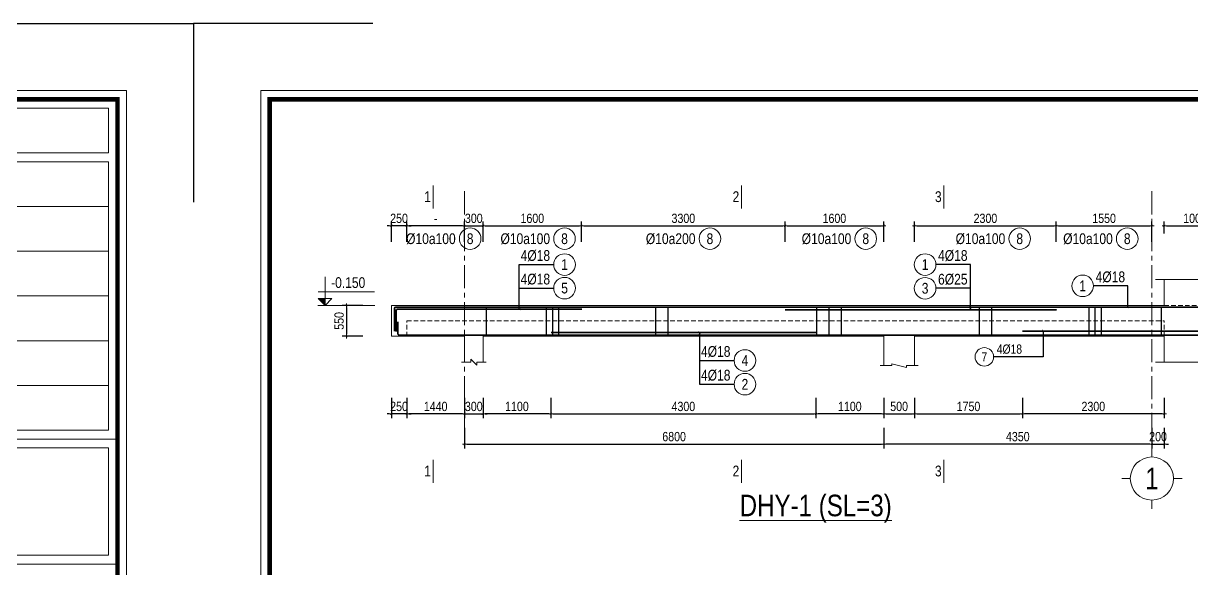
# Model space of a CAD drawing. Header units: millimetres. Extents: x 397144 to 10081729, y 99180 to 1327802.
# Drawn here: x 4964767 to 4983718, y 713723 to 722579 of the extents above; entities that cross this region are included whole.
import ezdxf
from ezdxf.enums import TextEntityAlignment as Align

# ---------------------------------------------------------------- set-up
doc = ezdxf.new("R2010")
doc.units = ezdxf.units.MM
doc.header["$PDSIZE"] = -10
doc.linetypes.add('CENTER', pattern=[2, 1.25, -0.25, 0.25, -0.25])
doc.linetypes.add('HIDDEN', pattern=[0.375, 0.25, -0.125])
doc.layers.get('0').update_dxf_attribs({"linetype": 'CONTINUOUS'})
doc.layers.get('Defpoints').update_dxf_attribs({"color": 12, "linetype": 'CONTINUOUS'})
for name, color, linetype, lineweight in [('kata_dim', 8, 'CONTINUOUS', 13), ('kata_grid', 8, 'CENTER', 13), ('kata_net khuat', 9, 'HIDDEN', 5), ('kata_net manh', 8, 'CONTINUOUS', 5), ('kata_net thay', 4, 'CONTINUOUS', 20), ('kata_text', 7, 'CONTINUOUS', 20), ('kata_thep chu', 1, 'CONTINUOUS', 35), ('kata_thep dai', 220, 'CONTINUOUS', 25)]:
    doc.layers.add(name, color=color, linetype=linetype, lineweight=lineweight)
doc.layers.add('KTH', color=7, linetype='CONTINUOUS', lineweight=5, true_color=0x004d99)
doc.styles.add('kata_text', font='arial.ttf', dxfattribs={"width": 0.8})
doc.styles.add('Star-HelCon', font='VHELVCN_0.TTF')
doc.dimstyles.new('kata_dim_70', dxfattribs={"dimscale": 70, "dimtxt": 2.15, "dimasz": 0.5, "dimexe": 1, "dimexo": 2, "dimtad": 1, "dimdec": 0, "dimrnd": 5, "dimzin": 0, "dimdsep": 46, "dimtxsty": 'Star-HelCon', "dimblk": 'kata_block_ArchTick', "dimcen": 0.09, "dimdle": 1.2, "dimclrd": 8, "dimclre": 8, "dimclrt": 3, "dimadec": 0, "dimazin": 0, "dimtfac": 1, "dimtdec": 0, "dimtix": 1, "dimtmove": 2, "dimatfit": 3, "dimfxl": 3.75, "dimfxlon": 1, "dimtolj": 1, "dimtzin": 0, "dimarcsym": 0})

# ---------------------------------------------------------------- blocks, each defined once
blk = doc.blocks.new('kata_block_TD')
at = {"color": 6, "linetype": 'ByBlock', "lineweight": -2, "style": 'kata_text', "width": 0.8}
blk.add_attdef('SECTDET2', text='', height=5, dxfattribs=at).set_placement((0, 7.97), align=Align.CENTER)
at = {"color": 0, "linetype": 'ByBlock', "lineweight": -2, "style": 'kata_text', "width": 0.8}
blk.add_attdef('SECTDET1', text='', height=5, dxfattribs=at).set_placement((0, 1.47), align=Align.CENTER)
at = {"color": 3, "lineweight": 25, "style": 'kata_text', "width": 0.8}
blk.add_attdef('SSCALE', text='', height=2.5, dxfattribs=at).set_placement((0, -4), align=Align.CENTER)
blk = doc.blocks.new('kata_block_ArchTick')
at = {"color": 8}
blk.add_line((1, 0), (-1, 0), dxfattribs=at)
at = {"color": 8, "const_width": 0.15}
blk.add_lwpolyline([(-0.5, -0.5), (0.5, 0.5)], dxfattribs=at)
blk = doc.blocks.new('*D31')
at = {"layer": 'Defpoints', "color": 0, "transparency": 16777216}
for p in [(4972223, 719292), (4971923, 717997), (4972223, 717997)]:
    blk.add_point(p, dxfattribs=at)
at = {"layer": 'kata_dim', "color": 8, "lineweight": -2, "transparency": 16777216}
for p, q in [((4971888, 719292), (4971853, 719292)), ((4971923, 719029), (4971923, 719362)), ((4971923, 719292), (4972223, 719292)), ((4972223, 719029), (4972223, 719362)), ((4972258, 719292), (4972293, 719292))]:
    blk.add_line(p, q, dxfattribs=at)
at = {"layer": 'kata_dim', "color": 8, "lineweight": -2, "transparency": 16777216, "xscale": 35, "yscale": 35, "zscale": 35}
blk.add_blockref('kata_block_ArchTick', (4971923, 719292), dxfattribs=at)
at = {"layer": 'kata_dim', "color": 8, "lineweight": -2, "transparency": 16777216, "xscale": 35, "yscale": 35, "zscale": 35, "rotation": 180}
blk.add_blockref('kata_block_ArchTick', (4972223, 719292), dxfattribs=at)
at = {"layer": 'kata_dim', "color": 3, "transparency": 16777216, "insert": (4972073, 719412), "char_height": 150.5, "attachment_point": 5, "style": 'Star-HelCon'}
blk.add_mtext('\\A1;300', dxfattribs=at)
blk = doc.blocks.new('*D32')
at = {"layer": 'Defpoints', "color": 0, "transparency": 16777216}
for p in [(4973823, 719292), (4972223, 717997), (4973823, 717997)]:
    blk.add_point(p, dxfattribs=at)
at = {"layer": 'kata_dim', "color": 8, "lineweight": -2, "transparency": 16777216}
for p, q in [((4972223, 719029), (4972223, 719362)), ((4972258, 719292), (4973788, 719292)), ((4973823, 719029), (4973823, 719362))]:
    blk.add_line(p, q, dxfattribs=at)
at = {"layer": 'kata_dim', "color": 8, "lineweight": -2, "transparency": 16777216, "xscale": 35, "yscale": 35, "zscale": 35, "rotation": 180}
blk.add_blockref('kata_block_ArchTick', (4972223, 719292), dxfattribs=at)
at = {"layer": 'kata_dim', "color": 8, "lineweight": -2, "transparency": 16777216, "xscale": 35, "yscale": 35, "zscale": 35}
blk.add_blockref('kata_block_ArchTick', (4973823, 719292), dxfattribs=at)
at = {"layer": 'kata_dim', "color": 3, "transparency": 16777216, "insert": (4973023, 719412), "char_height": 150.5, "attachment_point": 5, "style": 'Star-HelCon'}
blk.add_mtext('\\A1;1600', dxfattribs=at)
blk = doc.blocks.new('*D33')
at = {"layer": 'Defpoints', "color": 0, "transparency": 16777216}
for p in [(4977123, 719292), (4973823, 717997), (4977123, 717997)]:
    blk.add_point(p, dxfattribs=at)
at = {"layer": 'kata_dim', "color": 8, "lineweight": -2, "transparency": 16777216}
for p, q in [((4973823, 719029), (4973823, 719362)), ((4973858, 719292), (4977088, 719292)), ((4977123, 719029), (4977123, 719362))]:
    blk.add_line(p, q, dxfattribs=at)
at = {"layer": 'kata_dim', "color": 8, "lineweight": -2, "transparency": 16777216, "xscale": 35, "yscale": 35, "zscale": 35, "rotation": 180}
blk.add_blockref('kata_block_ArchTick', (4973823, 719292), dxfattribs=at)
at = {"layer": 'kata_dim', "color": 8, "lineweight": -2, "transparency": 16777216, "xscale": 35, "yscale": 35, "zscale": 35}
blk.add_blockref('kata_block_ArchTick', (4977123, 719292), dxfattribs=at)
at = {"layer": 'kata_dim', "color": 3, "transparency": 16777216, "insert": (4975473, 719412), "char_height": 150.5, "attachment_point": 5, "style": 'Star-HelCon'}
blk.add_mtext('\\A1;3300', dxfattribs=at)
blk = doc.blocks.new('*D34')
at = {"layer": 'Defpoints', "color": 0, "transparency": 16777216}
for p in [(4978723, 719292), (4977123, 717997), (4978723, 717997)]:
    blk.add_point(p, dxfattribs=at)
at = {"layer": 'kata_dim', "color": 8, "lineweight": -2, "transparency": 16777216}
for p, q in [((4977123, 719029), (4977123, 719362)), ((4977158, 719292), (4978688, 719292)), ((4978723, 719029), (4978723, 719362))]:
    blk.add_line(p, q, dxfattribs=at)
at = {"layer": 'kata_dim', "color": 8, "lineweight": -2, "transparency": 16777216, "xscale": 35, "yscale": 35, "zscale": 35, "rotation": 180}
blk.add_blockref('kata_block_ArchTick', (4977123, 719292), dxfattribs=at)
at = {"layer": 'kata_dim', "color": 8, "lineweight": -2, "transparency": 16777216, "xscale": 35, "yscale": 35, "zscale": 35}
blk.add_blockref('kata_block_ArchTick', (4978723, 719292), dxfattribs=at)
at = {"layer": 'kata_dim', "color": 3, "transparency": 16777216, "insert": (4977923, 719412), "char_height": 150.5, "attachment_point": 5, "style": 'Star-HelCon'}
blk.add_mtext('\\A1;1600', dxfattribs=at)
blk = doc.blocks.new('*D35')
at = {"layer": 'Defpoints', "color": 0, "transparency": 16777216}
for p in [(4970990, 717997), (4970010, 717497), (4970990, 717497)]:
    blk.add_point(p, dxfattribs=at)
at = {"layer": 'kata_dim', "color": 8, "lineweight": -2, "transparency": 16777216}
for p, q in [((4970273, 717997), (4969940, 717997)), ((4970010, 717962), (4970010, 717532)), ((4970273, 717497), (4969940, 717497))]:
    blk.add_line(p, q, dxfattribs=at)
at = {"layer": 'kata_dim', "color": 8, "lineweight": -2, "transparency": 16777216, "xscale": 35, "yscale": 35, "zscale": 35}
for p, rotation in [((4970010, 717997), 90), ((4970010, 717497), 270)]:
    blk.add_blockref('kata_block_ArchTick', p, dxfattribs=dict(at, rotation=rotation))
at = {"layer": 'kata_dim', "color": 3, "transparency": 16777216, "insert": (4969889, 717747), "char_height": 150.5, "attachment_point": 5, "rotation": 90, "style": 'Star-HelCon'}
blk.add_mtext('\\A1;550', dxfattribs=at)
blk = doc.blocks.new('kata_block_CT')
blk.add_hatch(color=256).paths.add_polyline_path([(0, 1.6), (-1.61, 1.6), (0, 0)])
at = {"ltscale": 50}
h = blk.add_hatch(dxfattribs=at)
h.set_pattern_fill('ANSI31', color=8, scale=1.406, style=0)
h.paths.add_polyline_path([(0, 1.6), (0, 0), (1.61, 1.6)])
at = {"color": 8, "ltscale": 50}
for p, q in [((-1.59, 3.14), (11.47, 3.14)), ((11.56, 0), (-1.64, 0))]:
    blk.add_line(p, q, dxfattribs=at)
for points in [[(0, 6.69), (0, 0)], [(0, 0), (-1.61, 1.6), (0, 1.6)], [(0, 0), (1.61, 1.6), (0, 1.6)]]:
    blk.add_lwpolyline(points, dxfattribs=at)
at = {"color": 3, "style": 'kata_text', "width": 0.8}
blk.add_attdef('CT', (1.41, 4.07), '', height=2.5, dxfattribs=at)
blk = doc.blocks.new('*D36')
at = {"layer": 'Defpoints', "color": 0, "transparency": 16777216}
for p in [(4971923, 717077), (4978723, 716237), (4978723, 715747)]:
    blk.add_point(p, dxfattribs=at)
at = {"layer": 'kata_dim', "color": 8, "lineweight": -2, "transparency": 16777216}
for p, q in [((4971923, 716009), (4971923, 715677)), ((4978723, 716009), (4978723, 715677)), ((4971958, 715747), (4978688, 715747))]:
    blk.add_line(p, q, dxfattribs=at)
at = {"layer": 'kata_dim', "color": 8, "lineweight": -2, "transparency": 16777216, "xscale": 35, "yscale": 35, "zscale": 35, "rotation": 180}
blk.add_blockref('kata_block_ArchTick', (4971923, 715747), dxfattribs=at)
at = {"layer": 'kata_dim', "color": 8, "lineweight": -2, "transparency": 16777216, "xscale": 35, "yscale": 35, "zscale": 35}
blk.add_blockref('kata_block_ArchTick', (4978723, 715747), dxfattribs=at)
at = {"layer": 'kata_dim', "color": 3, "transparency": 16777216, "insert": (4975323, 715867), "char_height": 150.5, "attachment_point": 5, "style": 'Star-HelCon'}
blk.add_mtext('\\A1;6800', dxfattribs=at)
blk = doc.blocks.new('*D37')
at = {"layer": 'Defpoints', "color": 0, "transparency": 16777216}
for p in [(4971923, 717497), (4972223, 717497), (4972223, 716237)]:
    blk.add_point(p, dxfattribs=at)
at = {"layer": 'kata_dim', "color": 8, "lineweight": -2, "transparency": 16777216}
for p, q in [((4971923, 716499), (4971923, 716167)), ((4972223, 716499), (4972223, 716167)), ((4971888, 716237), (4971853, 716237)), ((4971923, 716237), (4972223, 716237)), ((4972258, 716237), (4972293, 716237))]:
    blk.add_line(p, q, dxfattribs=at)
at = {"layer": 'kata_dim', "color": 8, "lineweight": -2, "transparency": 16777216, "xscale": 35, "yscale": 35, "zscale": 35}
blk.add_blockref('kata_block_ArchTick', (4971923, 716237), dxfattribs=at)
at = {"layer": 'kata_dim', "color": 8, "lineweight": -2, "transparency": 16777216, "xscale": 35, "yscale": 35, "zscale": 35, "rotation": 180}
blk.add_blockref('kata_block_ArchTick', (4972223, 716237), dxfattribs=at)
at = {"layer": 'kata_dim', "color": 3, "transparency": 16777216, "insert": (4972073, 716357), "char_height": 150.5, "attachment_point": 5, "style": 'Star-HelCon'}
blk.add_mtext('\\A1;300', dxfattribs=at)
blk = doc.blocks.new('*D38')
at = {"layer": 'Defpoints', "color": 0, "transparency": 16777216}
for p in [(4972223, 717497), (4973323, 717497), (4972223, 716237)]:
    blk.add_point(p, dxfattribs=at)
at = {"layer": 'kata_dim', "color": 8, "lineweight": -2, "transparency": 16777216}
for p, q in [((4972223, 716499), (4972223, 716167)), ((4973323, 716499), (4973323, 716167)), ((4973288, 716237), (4972258, 716237))]:
    blk.add_line(p, q, dxfattribs=at)
at = {"layer": 'kata_dim', "color": 8, "lineweight": -2, "transparency": 16777216, "xscale": 35, "yscale": 35, "zscale": 35, "rotation": 180}
blk.add_blockref('kata_block_ArchTick', (4972223, 716237), dxfattribs=at)
at = {"layer": 'kata_dim', "color": 8, "lineweight": -2, "transparency": 16777216, "xscale": 35, "yscale": 35, "zscale": 35}
blk.add_blockref('kata_block_ArchTick', (4973323, 716237), dxfattribs=at)
at = {"layer": 'kata_dim', "color": 3, "transparency": 16777216, "insert": (4972773, 716357), "char_height": 150.5, "attachment_point": 5, "style": 'Star-HelCon'}
blk.add_mtext('\\A1;1100', dxfattribs=at)
blk = doc.blocks.new('*D39')
at = {"layer": 'Defpoints', "color": 0, "transparency": 16777216}
for p in [(4973323, 717497), (4977623, 716499), (4977623, 716237)]:
    blk.add_point(p, dxfattribs=at)
at = {"layer": 'kata_dim', "color": 8, "lineweight": -2, "transparency": 16777216}
for p, q in [((4973323, 716499), (4973323, 716167)), ((4977623, 716359), (4977623, 716167)), ((4973358, 716237), (4977588, 716237))]:
    blk.add_line(p, q, dxfattribs=at)
at = {"layer": 'kata_dim', "color": 8, "lineweight": -2, "transparency": 16777216, "xscale": 35, "yscale": 35, "zscale": 35, "rotation": 180}
blk.add_blockref('kata_block_ArchTick', (4973323, 716237), dxfattribs=at)
at = {"layer": 'kata_dim', "color": 8, "lineweight": -2, "transparency": 16777216, "xscale": 35, "yscale": 35, "zscale": 35}
blk.add_blockref('kata_block_ArchTick', (4977623, 716237), dxfattribs=at)
at = {"layer": 'kata_dim', "color": 3, "transparency": 16777216, "insert": (4975473, 716357), "char_height": 150.5, "attachment_point": 5, "style": 'Star-HelCon'}
blk.add_mtext('\\A1;4300', dxfattribs=at)
blk = doc.blocks.new('*D40')
at = {"layer": 'Defpoints', "color": 0, "transparency": 16777216}
for p in [(4980973, 719029), (4979223, 717526), (4980973, 716237)]:
    blk.add_point(p, dxfattribs=at)
at = {"layer": 'kata_dim', "color": 8, "lineweight": -2, "transparency": 16777216}
for p, q in [((4979223, 716499), (4979223, 716167)), ((4980973, 716499), (4980973, 716167)), ((4979258, 716237), (4980938, 716237))]:
    blk.add_line(p, q, dxfattribs=at)
at = {"layer": 'kata_dim', "color": 8, "lineweight": -2, "transparency": 16777216, "xscale": 35, "yscale": 35, "zscale": 35, "rotation": 180}
blk.add_blockref('kata_block_ArchTick', (4979223, 716237), dxfattribs=at)
at = {"layer": 'kata_dim', "color": 8, "lineweight": -2, "transparency": 16777216, "xscale": 35, "yscale": 35, "zscale": 35}
blk.add_blockref('kata_block_ArchTick', (4980973, 716237), dxfattribs=at)
at = {"layer": 'kata_dim', "color": 3, "transparency": 16777216, "insert": (4980098, 716357), "char_height": 150.5, "attachment_point": 5, "style": 'Star-HelCon'}
blk.add_mtext('\\A1;1750', dxfattribs=at)
blk = doc.blocks.new('kata_block_GRID')
for p, q in [((0, 5), (0, 7)), ((-5, 0), (-7, 0)), ((5, 0), (7, 0)), ((0, -5), (0, -7))]:
    blk.add_line(p, q)
blk.add_circle((0, 0), 5)
at = {"color": 7, "style": 'kata_text', "width": 0.8}
blk.add_attdef('GRID', text='', height=5, dxfattribs=at).set_placement((0, 0), align=Align.MIDDLE)
blk = doc.blocks.new('*U11')
blk.add_circle((2.5, 0), 2.5)
at = {"layer": 'kata_text', "color": 3, "style": 'kata_text', "width": 0.8}
blk.add_attdef('DK2', text='', height=2.5, dxfattribs=at).set_placement((-0.85, 0.85), align=Align.RIGHT)
at = {"layer": 'kata_text', "color": 7, "style": 'kata_text', "width": 0.8}
blk.add_attdef('SH3', text='', height=2.5, dxfattribs=at).set_placement((2.5, 0), align=Align.MIDDLE)
blk = doc.blocks.new('*U14')
blk.add_circle((2.5, 0), 2.5)
at = {"layer": 'kata_text', "color": 3, "style": 'kata_text', "width": 0.8}
blk.add_attdef('DKKC2', text='', height=2.5, dxfattribs=at).set_placement((-0.85, -1.25), align=Align.RIGHT)
at = {"layer": 'kata_text', "color": 7, "style": 'kata_text', "width": 0.8}
blk.add_attdef('SH3', text='', height=2.5, dxfattribs=at).set_placement((2.5, 0), align=Align.MIDDLE)
blk = doc.blocks.new('kata_block_SECBAL')
at = {"color": 0, "linetype": 'ByBlock', "lineweight": -2}
blk.add_line((0, 4.36), (0, -1), dxfattribs=at)
at = {"color": 0, "linetype": 'ByBlock', "lineweight": -2, "style": 'kata_text', "width": 0.8}
blk.add_attdef('DETAIL', text='', height=2.5, dxfattribs=at).set_placement((-0.5, 1.75), align=Align.MIDDLE_RIGHT)
blk = doc.blocks.new('*U15')
at = {"color": 0, "linetype": 'ByBlock', "lineweight": -2}
blk.add_line((0, -1), (0, 4.36), dxfattribs=at)
at = {"color": 0, "linetype": 'ByBlock', "lineweight": -2, "style": 'kata_text', "width": 0.8}
blk.add_attdef('DETAIL', text='', height=2.5, dxfattribs=at).set_placement((-0.5, 1.75), align=Align.MIDDLE_RIGHT)
blk = doc.blocks.new('*U12')
blk.add_circle((-2.5, 0), 2.5)
at = {"layer": 'kata_text', "color": 3, "style": 'kata_text', "width": 0.8}
blk.add_attdef('DK1', (0.5, 0.85), '', height=2.5, dxfattribs=at)
at = {"layer": 'kata_text', "color": 7, "style": 'kata_text', "width": 0.8}
blk.add_attdef('SH2', text='', height=2.5, dxfattribs=at).set_placement((-2.5, 0), align=Align.MIDDLE)
blk = doc.blocks.new('*D41')
at = {"layer": 'Defpoints', "color": 0, "transparency": 16777216}
for p in [(4980973, 717497), (4983273, 717497), (4980973, 716237)]:
    blk.add_point(p, dxfattribs=at)
at = {"layer": 'kata_dim', "color": 8, "lineweight": -2, "transparency": 16777216}
for p, q in [((4980973, 716499), (4980973, 716167)), ((4983273, 716499), (4983273, 716167)), ((4983238, 716237), (4981008, 716237))]:
    blk.add_line(p, q, dxfattribs=at)
at = {"layer": 'kata_dim', "color": 8, "lineweight": -2, "transparency": 16777216, "xscale": 35, "yscale": 35, "zscale": 35, "rotation": 180}
blk.add_blockref('kata_block_ArchTick', (4980973, 716237), dxfattribs=at)
at = {"layer": 'kata_dim', "color": 8, "lineweight": -2, "transparency": 16777216, "xscale": 35, "yscale": 35, "zscale": 35}
blk.add_blockref('kata_block_ArchTick', (4983273, 716237), dxfattribs=at)
at = {"layer": 'kata_dim', "color": 3, "transparency": 16777216, "insert": (4982123, 716357), "char_height": 150.5, "attachment_point": 5, "style": 'Star-HelCon'}
blk.add_mtext('\\A1;2300', dxfattribs=at)
blk = doc.blocks.new('*D42')
at = {"layer": 'Defpoints', "color": 0, "transparency": 16777216}
for p in [(4984273, 719292), (4983273, 719029), (4984273, 717929)]:
    blk.add_point(p, dxfattribs=at)
at = {"layer": 'KTH', "color": 8, "lineweight": -2, "transparency": 16777216}
for p, q in [((4983273, 719169), (4983273, 719362)), ((4983308, 719292), (4984238, 719292)), ((4984273, 719029), (4984273, 719362))]:
    blk.add_line(p, q, dxfattribs=at)
at = {"layer": 'KTH', "color": 8, "lineweight": -2, "transparency": 16777216, "xscale": 35, "yscale": 35, "zscale": 35, "rotation": 180}
blk.add_blockref('kata_block_ArchTick', (4983273, 719292), dxfattribs=at)
at = {"layer": 'KTH', "color": 8, "lineweight": -2, "transparency": 16777216, "xscale": 35, "yscale": 35, "zscale": 35}
blk.add_blockref('kata_block_ArchTick', (4984273, 719292), dxfattribs=at)
at = {"layer": 'KTH', "color": 3, "transparency": 16777216, "insert": (4983773, 719412), "char_height": 150.5, "attachment_point": 5, "style": 'Star-HelCon'}
blk.add_mtext('\\A1;1000', dxfattribs=at)
blk = doc.blocks.new('CHG_XX_Khung ten')
for p, q in [((687, 501), (824, 501)), ((687, 473), (824, 473))]:
    blk.add_line(p, q)
blk.add_lwpolyline([(15, 579), (826, 579), (826, 15), (15, 15)], close=True)
at = {"color": 4, "linetype": 'Continuous', "const_width": 1}
blk.add_lwpolyline([(17, 577), (824, 577), (824, 17), (17, 17)], close=True, dxfattribs=at)
at = {"linetype": 'Continuous'}
for points in [[(822, 565), (689, 565), (689, 575), (822, 575)], [(822, 553), (689, 553), (689, 563), (822, 563)], [(822, 543), (689, 543), (689, 553), (822, 553)], [(822, 533), (689, 533), (689, 543), (822, 543)], [(822, 523), (689, 523), (689, 533), (822, 533)], [(822, 513), (689, 513), (689, 523), (822, 523)], [(822, 503), (689, 503), (689, 513), (822, 513)], [(689, 499), (822, 499), (822, 475), (689, 475)]]:
    blk.add_lwpolyline(points, close=True, dxfattribs=at)
at = {"layer": 'Defpoints', "color": 1, "ltscale": 2}
for points in [[(40.06, 594), (0, 594), (0, 554)], [(800.94, 594), (841, 594), (841, 554)]]:
    blk.add_lwpolyline(points, dxfattribs=at)
blk = doc.blocks.new('*D203')
at = {"layer": 'Defpoints', "color": 0, "ltscale": 0.8, "transparency": 16777216}
for p in [(4983273, 717077), (4983073, 716237), (4983273, 715747)]:
    blk.add_point(p, dxfattribs=at)
at = {"layer": 'kata_dim', "color": 8, "lineweight": -2, "ltscale": 0.8, "transparency": 16777216}
for p, q in [((4983073, 716009), (4983073, 715677)), ((4983273, 716009), (4983273, 715677)), ((4983038, 715747), (4983003, 715747)), ((4983073, 715747), (4983273, 715747)), ((4983308, 715747), (4983343, 715747))]:
    blk.add_line(p, q, dxfattribs=at)
at = {"layer": 'kata_dim', "color": 8, "lineweight": -2, "ltscale": 0.8, "transparency": 16777216, "xscale": 35, "yscale": 35, "zscale": 35}
blk.add_blockref('kata_block_ArchTick', (4983073, 715747), dxfattribs=at)
at = {"layer": 'kata_dim', "color": 8, "lineweight": -2, "ltscale": 0.8, "transparency": 16777216, "xscale": 35, "yscale": 35, "zscale": 35, "rotation": 180}
blk.add_blockref('kata_block_ArchTick', (4983273, 715747), dxfattribs=at)
at = {"layer": 'kata_dim', "color": 3, "ltscale": 0.8, "transparency": 16777216, "insert": (4983173, 715867), "char_height": 150.5, "attachment_point": 5, "style": 'Star-HelCon'}
blk.add_mtext('\\A1;200', dxfattribs=at)
blk = doc.blocks.new('*D204')
at = {"layer": 'Defpoints', "color": 0, "ltscale": 0.8, "transparency": 16777216}
for p in [(4970986, 719292), (4971923, 717997), (4970986, 717747)]:
    blk.add_point(p, dxfattribs=at)
at = {"layer": 'kata_net thay', "color": 8, "lineweight": -2, "ltscale": 0.8, "transparency": 16777216}
for p, q in [((4970986, 719029), (4970986, 719362)), ((4971888, 719292), (4971021, 719292)), ((4971923, 719029), (4971923, 719362))]:
    blk.add_line(p, q, dxfattribs=at)
at = {"layer": 'kata_net thay', "color": 8, "lineweight": -2, "ltscale": 0.8, "transparency": 16777216, "xscale": 35, "yscale": 35, "zscale": 35, "rotation": 180}
blk.add_blockref('kata_block_ArchTick', (4970986, 719292), dxfattribs=at)
at = {"layer": 'kata_net thay', "color": 8, "lineweight": -2, "ltscale": 0.8, "transparency": 16777216, "xscale": 35, "yscale": 35, "zscale": 35}
blk.add_blockref('kata_block_ArchTick', (4971923, 719292), dxfattribs=at)
at = {"layer": 'kata_net thay', "color": 3, "ltscale": 0.8, "transparency": 16777216, "insert": (4971455, 719411), "char_height": 150.5, "attachment_point": 5, "style": 'Star-HelCon'}
blk.add_mtext('\\A1;-', dxfattribs=at)
blk = doc.blocks.new('*D205')
at = {"layer": 'Defpoints', "color": 0, "ltscale": 0.8, "transparency": 16777216}
for p in [(4970736, 719292), (4970736, 717997), (4970986, 717747)]:
    blk.add_point(p, dxfattribs=at)
at = {"layer": 'kata_net thay', "color": 8, "lineweight": -2, "ltscale": 0.8, "transparency": 16777216}
for p, q in [((4970701, 719292), (4970666, 719292)), ((4970736, 719029), (4970736, 719362)), ((4970986, 719292), (4970736, 719292)), ((4970986, 719029), (4970986, 719362)), ((4971021, 719292), (4971056, 719292))]:
    blk.add_line(p, q, dxfattribs=at)
at = {"layer": 'kata_net thay', "color": 8, "lineweight": -2, "ltscale": 0.8, "transparency": 16777216, "xscale": 35, "yscale": 35, "zscale": 35}
blk.add_blockref('kata_block_ArchTick', (4970736, 719292), dxfattribs=at)
at = {"layer": 'kata_net thay', "color": 8, "lineweight": -2, "ltscale": 0.8, "transparency": 16777216, "xscale": 35, "yscale": 35, "zscale": 35, "rotation": 180}
blk.add_blockref('kata_block_ArchTick', (4970986, 719292), dxfattribs=at)
at = {"layer": 'kata_net thay', "color": 3, "ltscale": 0.8, "transparency": 16777216, "insert": (4970861, 719412), "char_height": 150.5, "attachment_point": 5, "style": 'Star-HelCon'}
blk.add_mtext('\\A1;250', dxfattribs=at)
blk = doc.blocks.new('*D206')
at = {"layer": 'Defpoints', "color": 0, "ltscale": 0.8, "transparency": 16777216}
for p in [(4970986, 717497), (4971923, 717497), (4970986, 716237)]:
    blk.add_point(p, dxfattribs=at)
at = {"layer": 'kata_net thay', "color": 8, "lineweight": -2, "ltscale": 0.8, "transparency": 16777216}
for p, q in [((4970986, 716499), (4970986, 716167)), ((4971923, 716499), (4971923, 716167)), ((4971888, 716237), (4971021, 716237))]:
    blk.add_line(p, q, dxfattribs=at)
at = {"layer": 'kata_net thay', "color": 8, "lineweight": -2, "ltscale": 0.8, "transparency": 16777216, "xscale": 35, "yscale": 35, "zscale": 35, "rotation": 180}
blk.add_blockref('kata_block_ArchTick', (4970986, 716237), dxfattribs=at)
at = {"layer": 'kata_net thay', "color": 8, "lineweight": -2, "ltscale": 0.8, "transparency": 16777216, "xscale": 35, "yscale": 35, "zscale": 35}
blk.add_blockref('kata_block_ArchTick', (4971923, 716237), dxfattribs=at)
at = {"layer": 'kata_net thay', "color": 3, "ltscale": 0.8, "transparency": 16777216, "insert": (4971455, 716357), "char_height": 150.5, "attachment_point": 5, "style": 'Star-HelCon'}
blk.add_mtext('\\A1;1440', dxfattribs=at)
blk = doc.blocks.new('*D207')
at = {"layer": 'Defpoints', "color": 0, "ltscale": 0.8, "transparency": 16777216}
for p in [(4970736, 717497), (4970986, 717497), (4970736, 716237)]:
    blk.add_point(p, dxfattribs=at)
at = {"layer": 'kata_net thay', "color": 8, "lineweight": -2, "ltscale": 0.8, "transparency": 16777216}
for p, q in [((4970736, 716499), (4970736, 716167)), ((4970986, 716499), (4970986, 716167)), ((4970701, 716237), (4970666, 716237)), ((4970986, 716237), (4970736, 716237)), ((4971021, 716237), (4971056, 716237))]:
    blk.add_line(p, q, dxfattribs=at)
at = {"layer": 'kata_net thay', "color": 8, "lineweight": -2, "ltscale": 0.8, "transparency": 16777216, "xscale": 35, "yscale": 35, "zscale": 35}
blk.add_blockref('kata_block_ArchTick', (4970736, 716237), dxfattribs=at)
at = {"layer": 'kata_net thay', "color": 8, "lineweight": -2, "ltscale": 0.8, "transparency": 16777216, "xscale": 35, "yscale": 35, "zscale": 35, "rotation": 180}
blk.add_blockref('kata_block_ArchTick', (4970986, 716237), dxfattribs=at)
at = {"layer": 'kata_net thay', "color": 3, "ltscale": 0.8, "transparency": 16777216, "insert": (4970861, 716357), "char_height": 150.5, "attachment_point": 5, "style": 'Star-HelCon'}
blk.add_mtext('\\A1;250', dxfattribs=at)
blk = doc.blocks.new('*D561')
at = {"layer": 'Defpoints', "color": 0, "transparency": 16777216}
for p in [(4977623, 717497), (4978723, 717497), (4977623, 716237)]:
    blk.add_point(p, dxfattribs=at)
at = {"layer": 'kata_dim', "color": 8, "lineweight": -2, "transparency": 16777216}
for p, q in [((4977623, 716499), (4977623, 716167)), ((4978723, 716499), (4978723, 716167)), ((4978688, 716237), (4977658, 716237))]:
    blk.add_line(p, q, dxfattribs=at)
at = {"layer": 'kata_dim', "color": 8, "lineweight": -2, "transparency": 16777216, "xscale": 35, "yscale": 35, "zscale": 35, "rotation": 180}
blk.add_blockref('kata_block_ArchTick', (4977623, 716237), dxfattribs=at)
at = {"layer": 'kata_dim', "color": 8, "lineweight": -2, "transparency": 16777216, "xscale": 35, "yscale": 35, "zscale": 35}
blk.add_blockref('kata_block_ArchTick', (4978723, 716237), dxfattribs=at)
at = {"layer": 'kata_dim', "color": 3, "transparency": 16777216, "insert": (4978173, 716357), "char_height": 150.5, "attachment_point": 5, "style": 'Star-HelCon'}
blk.add_mtext('\\A1;1100', dxfattribs=at)
blk = doc.blocks.new('*D562')
at = {"layer": 'Defpoints', "color": 0, "transparency": 16777216}
for p in [(4981523, 719292), (4979223, 717997), (4981523, 717997)]:
    blk.add_point(p, dxfattribs=at)
at = {"layer": 'kata_dim', "color": 8, "lineweight": -2, "transparency": 16777216}
for p, q in [((4979223, 719029), (4979223, 719362)), ((4979258, 719292), (4981488, 719292)), ((4981523, 719029), (4981523, 719362))]:
    blk.add_line(p, q, dxfattribs=at)
at = {"layer": 'kata_dim', "color": 8, "lineweight": -2, "transparency": 16777216, "xscale": 35, "yscale": 35, "zscale": 35, "rotation": 180}
blk.add_blockref('kata_block_ArchTick', (4979223, 719292), dxfattribs=at)
at = {"layer": 'kata_dim', "color": 8, "lineweight": -2, "transparency": 16777216, "xscale": 35, "yscale": 35, "zscale": 35}
blk.add_blockref('kata_block_ArchTick', (4981523, 719292), dxfattribs=at)
at = {"layer": 'kata_dim', "color": 3, "transparency": 16777216, "insert": (4980373, 719412), "char_height": 150.5, "attachment_point": 5, "style": 'Star-HelCon'}
blk.add_mtext('\\A1;2300', dxfattribs=at)
blk = doc.blocks.new('*D563')
at = {"layer": 'Defpoints', "color": 0, "transparency": 16777216}
for p in [(4983073, 719292), (4981523, 719029), (4983073, 717929)]:
    blk.add_point(p, dxfattribs=at)
at = {"layer": 'KTH', "color": 8, "lineweight": -2, "transparency": 16777216}
for p, q in [((4981523, 719169), (4981523, 719362)), ((4981558, 719292), (4983038, 719292)), ((4983073, 719029), (4983073, 719362))]:
    blk.add_line(p, q, dxfattribs=at)
at = {"layer": 'KTH', "color": 8, "lineweight": -2, "transparency": 16777216, "xscale": 35, "yscale": 35, "zscale": 35, "rotation": 180}
blk.add_blockref('kata_block_ArchTick', (4981523, 719292), dxfattribs=at)
at = {"layer": 'KTH', "color": 8, "lineweight": -2, "transparency": 16777216, "xscale": 35, "yscale": 35, "zscale": 35}
blk.add_blockref('kata_block_ArchTick', (4983073, 719292), dxfattribs=at)
at = {"layer": 'KTH', "color": 3, "transparency": 16777216, "insert": (4982298, 719412), "char_height": 150.5, "attachment_point": 5, "style": 'Star-HelCon'}
blk.add_mtext('\\A1;1550', dxfattribs=at)
blk = doc.blocks.new('*D564')
at = {"layer": 'Defpoints', "color": 0, "transparency": 16777216}
for p in [(4978723, 717497), (4979223, 717497), (4979223, 716237)]:
    blk.add_point(p, dxfattribs=at)
at = {"layer": 'kata_dim', "color": 8, "lineweight": -2, "transparency": 16777216}
for p, q in [((4978723, 716499), (4978723, 716167)), ((4979223, 716499), (4979223, 716167)), ((4978758, 716237), (4979188, 716237))]:
    blk.add_line(p, q, dxfattribs=at)
at = {"layer": 'kata_dim', "color": 8, "lineweight": -2, "transparency": 16777216, "xscale": 35, "yscale": 35, "zscale": 35, "rotation": 180}
blk.add_blockref('kata_block_ArchTick', (4978723, 716237), dxfattribs=at)
at = {"layer": 'kata_dim', "color": 8, "lineweight": -2, "transparency": 16777216, "xscale": 35, "yscale": 35, "zscale": 35}
blk.add_blockref('kata_block_ArchTick', (4979223, 716237), dxfattribs=at)
at = {"layer": 'kata_dim', "color": 3, "transparency": 16777216, "insert": (4978973, 716357), "char_height": 150.5, "attachment_point": 5, "style": 'Star-HelCon'}
blk.add_mtext('\\A1;500', dxfattribs=at)
blk = doc.blocks.new('*D672')
at = {"layer": 'Defpoints', "color": 0, "ltscale": 0.8, "transparency": 16777216}
for p in [(4978723, 717497), (4983073, 716237), (4978723, 715747)]:
    blk.add_point(p, dxfattribs=at)
at = {"layer": 'kata_dim', "color": 8, "lineweight": -2, "ltscale": 0.8, "transparency": 16777216}
for p, q in [((4978723, 716009), (4978723, 715677)), ((4983073, 716009), (4983073, 715677)), ((4983038, 715747), (4978758, 715747))]:
    blk.add_line(p, q, dxfattribs=at)
at = {"layer": 'kata_dim', "color": 8, "lineweight": -2, "ltscale": 0.8, "transparency": 16777216, "xscale": 35, "yscale": 35, "zscale": 35, "rotation": 180}
blk.add_blockref('kata_block_ArchTick', (4978723, 715747), dxfattribs=at)
at = {"layer": 'kata_dim', "color": 8, "lineweight": -2, "ltscale": 0.8, "transparency": 16777216, "xscale": 35, "yscale": 35, "zscale": 35}
blk.add_blockref('kata_block_ArchTick', (4983073, 715747), dxfattribs=at)
at = {"layer": 'kata_dim', "color": 3, "ltscale": 0.8, "transparency": 16777216, "insert": (4980898, 715867), "char_height": 150.5, "attachment_point": 5, "style": 'Star-HelCon'}
blk.add_mtext('\\A1;4350', dxfattribs=at)

msp = doc.modelspace()

# ---------------------------------------------------------------- linework, layer by layer
at = {"layer": 'kata_dim'}
for points in [[(4983133.14367, 718416.88368), (4984483.14367, 718416.88368), (4984483.14367, 718556.88368), (4984763.14367, 718276.88368), (4984763.14367, 718416.88368), (4985264.30691, 718416.88368)], [(4971873.14368, 717076.88368), (4972023.14368, 717076.88368), (4972023.14368, 717126.88368), (4972123.14368, 717026.88368), (4972123.14368, 717076.88368), (4972273.14368, 717076.88368)], [(4983133.14367, 717076.88368), (4984483.14367, 717076.88368), (4984483.14367, 717216.88368), (4984763.14367, 716936.88368), (4984763.14367, 717076.88368), (4985264.30691, 717076.88368)]]:
    msp.add_lwpolyline(points, dxfattribs=at)
at = {"layer": 'kata_grid', "ltscale": 300}
for p, q in [((4971923.14368, 719851.88368), (4971923.14368, 715676.88368)), ((4983073.14368, 719851.88368), (4983073.14368, 715676.88368))]:
    msp.add_line(p, q, dxfattribs=at)
at = {"layer": 'kata_net khuat', "ltscale": 300}
for p, q in [((4971923.14368, 717996.88368), (4972223.14368, 717996.88368)), ((4983273.14367, 717996.88368), (4985264.30691, 717996.88368)), ((4983273.14367, 717496.88368), (4983273.14367, 717746.88368))]:
    msp.add_line(p, q, dxfattribs=at)
at = {"layer": 'kata_net thay'}
for p, q in [((4983273.14367, 717996.88368), (4983273.14367, 718416.88368)), ((4971923.14368, 717996.88368), (4983273.14367, 717996.88368))]:
    msp.add_line(p, q, dxfattribs=at)
for points in [[(4971923.14368, 717496.88368), (4971923.14368, 717496.88368), (4971923.14368, 717076.88368)], [(4972223.14368, 717076.88368), (4972223.14368, 717496.88368), (4978723.14368, 717496.88368)], [(4979223.14368, 717496.88368), (4983273.14367, 717496.88368), (4983273.14367, 717076.88368)]]:
    msp.add_lwpolyline(points, dxfattribs=at)
at = {"layer": 'kata_thep chu'}
for p, q in [((4970786.20543, 717577.66511), (4970786.20543, 717947.88368)), ((4970806.20543, 717967.88368), (4984273.14367, 717967.88368)), ((4973328.1795, 717558.83553), (4977630.21972, 717558.83553))]:
    msp.add_line(p, q, dxfattribs=at)
msp.add_lwpolyline([(4970840.71285, 717733.64374), (4970840.71285, 717537.83553, 0.4142135624), (4970860.71285, 717517.83553), (4984273.14367, 717517.83553)], format="xyb", dxfattribs=at)
msp.add_arc((4970806.20543, 717947.88368), 20, 90, 179.999999973, dxfattribs=at)
at = {"layer": 'kata_thep dai', "ltscale": 52.5}
for p, q in [((4972273.14368, 717971.88368), (4972273.14368, 717521.88368)), ((4973248.14368, 717971.88368), (4973248.14368, 717521.88368)), ((4973348.14368, 717971.88368), (4973348.14368, 717521.88368)), ((4973448.14368, 717971.88368), (4973448.14368, 717521.88368)), ((4975023.14368, 717971.88368), (4975023.14368, 717521.88368)), ((4975223.14368, 717971.88368), (4975223.14368, 717521.88368)), ((4977633.69395, 717971.88368), (4977633.69395, 717521.88368)), ((4977833.69395, 717971.88368), (4977833.69395, 717521.88368)), ((4978033.69395, 717971.88368), (4978033.69395, 717521.88368)), ((4980273.14367, 717971.88368), (4980273.14367, 717521.88368)), ((4980473.14367, 717971.88368), (4980473.14367, 717521.88368)), ((4982048.14367, 717971.88368), (4982048.14367, 717521.88368)), ((4982148.14367, 717971.88368), (4982148.14367, 717521.88368)), ((4982248.14367, 717971.88368), (4982248.14367, 717521.88368)), ((4983223.14367, 717971.88368), (4983223.14367, 717521.88368))]:
    msp.add_line(p, q, dxfattribs=at)

# ---------------------------------------------------------------- block references
at = {"layer": 'kata_dim', "color": 2, "xscale": 70, "yscale": 70, "zscale": 70}
for name, p, values in [('kata_block_SECBAL', (4976415.36228, 719641.88368), {'DETAIL': '2'}), ('kata_block_SECBAL', (4979697.68536, 719641.88368), {'DETAIL': '3'}), ('*U15', (4976415.36228, 715186.88368), {'DETAIL': '2'}), ('*U15', (4979697.68536, 715186.88368), {'DETAIL': '3'})]:
    msp.add_blockref(name, p, dxfattribs=at).add_auto_attribs(values)
at = {"layer": 'kata_dim', "xscale": 70, "yscale": 70, "zscale": 70}
msp.add_blockref('kata_block_GRID', (4983073.14368, 715186.88368), dxfattribs=at).add_auto_attribs({'GRID': '1'})
at = {"layer": 'kata_net manh', "xscale": 70, "yscale": 70, "zscale": 70}
for name, p, values in [('*U14', (4973370.35351, 719081.88368), {'SH3': '8', 'DKKC2': '%%C10a100'}), ('*U14', (4975728.78283, 719081.88368), {'SH3': '8', 'DKKC2': '%%C10a200'}), ('*U14', (4982498.14367, 719081.88368), {'SH3': '8', 'DKKC2': '%%C10a100'}), ('*U11', (4973370.64368, 718661.88368), {'SH3': '1', 'DK2': '4%%c18'}), ('*U12', (4982125.64367, 718315.88368), {'SH2': '1', 'DK1': '4%%c18'}), ('*U11', (4976296.52795, 717103.83553), {'SH3': '4', 'DK2': '4%%c18'}), ('*U11', (4976296.52795, 716718.83553), {'SH3': '2', 'DK2': '4%%c18'})]:
    msp.add_blockref(name, p, dxfattribs=at).add_auto_attribs(values)
at = {"layer": 'kata_net thay', "xscale": 72.589395827735, "yscale": 72.589395827735, "zscale": 72.589395827735}
msp.add_blockref('CHG_XX_Khung ten', (4906481.36832, 679461.165), dxfattribs=at)
at = {"layer": 'kata_text', "xscale": 70, "yscale": 70, "zscale": 70}
msp.add_blockref('kata_block_CT', (4969660.05846, 717996.88368), dxfattribs=at).add_auto_attribs({'CT': '-0.150'})
at = {"layer": 'kata_text'}
ref = msp.add_blockref('kata_block_TD', (4977619.72817, 714471.4702), dxfattribs=dict(at, xscale=70, yscale=70, zscale=70))
ref.add_attrib('SECTDET1', '%%UDHY-1 (SL=3)', dxfattribs={"layer": '0', "color": 0, "linetype": 'ByBlock', "lineweight": -2, "height": 350, "style": 'kata_text', "width": 0.8}).set_placement((4977619.72817, 714574.41567), align=Align.CENTER)

# ---------------------------------------------------------------- dimensions: what is measured, and where the dimension line sits
at = {"layer": 'kata_dim'}
for base, p1, p2, picture, middle in [((4972223.14368, 719291.88368), (4971923.14368, 717996.88368), (4972223.14368, 717996.88368), '*D31', (4972073.14368, 719412.48901)), ((4973823.14368, 719291.88368), (4972223.14368, 717996.88368), (4973823.14368, 717996.88368), '*D32', (4973023.14368, 719412.48901)), ((4977123.14367, 719291.88368), (4973823.14368, 717996.88368), (4977123.14367, 717996.88368), '*D33', (4975473.14367, 719412.48901)), ((4978723.14367, 719291.88368), (4977123.14367, 717996.88368), (4978723.14367, 717996.88368), '*D34', (4977923.14367, 719412.48901)), ((4980973.14367, 716236.88368), (4979223.14368, 717525.88368), (4980973.14367, 719029.38368), '*D40', (4980098.14367, 716357.48901)), ((4972223.14368, 716236.88368), (4971923.14368, 717496.88368), (4972223.14368, 717496.88368), '*D37', (4972073.14368, 716357.48901)), ((4972223.14368, 716236.88368), (4973323.14368, 717496.88368), (4972223.14368, 717496.88368), '*D38', (4972773.14368, 716357.48901)), ((4977623.14367, 716236.88368), (4973323.14368, 717496.88368), (4977623.14367, 716499.38368), '*D39', (4975473.14367, 716357.48901)), ((4980973.14367, 716236.88368), (4983273.14367, 717496.88368), (4980973.14367, 717496.88368), '*D41', (4982123.14367, 716357.48901)), ((4978723.14368, 715746.88368), (4971923.14368, 717076.88368), (4978723.14368, 716236.88368), '*D36', (4975323.14368, 715867.48901))]:
    dim = msp.add_linear_dim(base=base, p1=p1, p2=p2, dimstyle='kata_dim_70', dxfattribs=at)
    dim.commit()
    dim.dimension.update_dxf_attribs({"geometry": picture, "text_midpoint": middle})
dim = msp.add_linear_dim(base=(4970010.05846, 717496.88368), p1=(4970990.05846, 717996.88368), p2=(4970990.05846, 717496.88368), angle=270, text='550', dimstyle='kata_dim_70', dxfattribs=at)
dim.commit()
dim.dimension.update_dxf_attribs({"geometry": '*D35', "text_midpoint": (4969889.45313, 717746.88368)})
at = {"layer": 'KTH'}
dim = msp.add_linear_dim(base=(4984273.14367, 719291.88368), p1=(4983273.14367, 719029.38368), p2=(4984273.14367, 717928.88368), dimstyle='kata_dim_70', dxfattribs=at)
dim.commit()
dim.dimension.update_dxf_attribs({"geometry": '*D42', "text_midpoint": (4983773.14367, 719412.48901)})

# ---------------------------------------------------------------- leaders
at = {"layer": 'kata_net manh'}
for points in [[(4972810.64368, 717967.88368), (4972810.64368, 718661.88368), (4973370.64368, 718661.88368)], [(4982685.64367, 717967.88368), (4982685.64367, 718315.88368), (4982125.64367, 718315.88368)], [(4975736.52795, 717558.83553), (4975736.52795, 717103.83553), (4976296.52795, 717103.83553)], [(4975736.52795, 717517.83553), (4975736.52795, 716718.83553), (4976296.52795, 716718.83553)]]:
    msp.add_leader(points, dimstyle='kata_dim_70', override={"dimldrblk": 'ArchTick'}, dxfattribs=at)

# ---------------------------------------------------------------- next in the draw order: block references
at = {"layer": 'kata_net thay', "xscale": 72.589395827735, "yscale": 72.589395827735, "zscale": 72.589395827735}
msp.add_blockref('CHG_XX_Khung ten', (4967529.05019, 679461.165), dxfattribs=at)

# ---------------------------------------------------------------- next in the draw order: linework, layer by layer
at = {"layer": 'kata_net khuat', "ltscale": 300}
msp.add_lwpolyline([(4970736.20543, 717746.88368), (4970736.20543, 717496.88368), (4970986.20543, 717496.88368), (4970986.20543, 717746.88368), (4983273.14367, 717746.88368)], dxfattribs=at)
at = {"layer": 'kata_net thay'}
for p, q in [((4978723.14368, 717019.94427), (4978723.14368, 717496.88368)), ((4979223.14368, 717019.94427), (4979223.14368, 717496.88368))]:
    msp.add_line(p, q, dxfattribs=at)
for points in [[(4971923.14368, 717496.88368), (4970736.20543, 717496.88368), (4970736.20543, 717996.88368), (4971923.14368, 717996.88368)], [(4979283.14368, 717019.94427), (4979093.14368, 717019.94427), (4979093.14368, 716989.94427), (4978853.14368, 717049.94427), (4978853.14368, 717019.94427), (4978663.14368, 717019.94427)]]:
    msp.add_lwpolyline(points, dxfattribs=at)
at = {"layer": 'kata_thep chu'}
for p, q in [((4970814.25549, 717575.00036), (4970814.43381, 717915.61076)), ((4970834.43381, 717935.61076), (4973827.65532, 717935.61076))]:
    msp.add_line(p, q, dxfattribs=at)
at = {"layer": 'kata_thep chu', "flags": 128}
for points in [[(4981524.18368, 717928.88368), (4981524.18368, 717928.88368, 0.414213562), (4981524.18368, 717928.88368), (4977122.41065, 717928.88368)], [(4984257.9534, 717577.95676), (4984257.9534, 717577.95676, -0.414213562), (4984257.9534, 717577.95676), (4980974.30179, 717577.95676)]]:
    msp.add_lwpolyline(points, format="xyb", dxfattribs=at)
at = {"layer": 'kata_thep chu'}
msp.add_arc((4970834.43381, 717915.61076), 20, 90, 179.999999973, dxfattribs=at)

# ---------------------------------------------------------------- next in the draw order: block references
at = {"layer": 'kata_dim', "color": 2, "xscale": 70, "yscale": 70, "zscale": 70}
for name, p in [('kata_block_SECBAL', (4971412.94651, 719641.88368)), ('*U15', (4971412.94651, 715186.88368))]:
    msp.add_blockref(name, p, dxfattribs=at).add_auto_attribs({'DETAIL': '1'})
at = {"layer": 'kata_net manh', "xscale": 70, "yscale": 70, "zscale": 70}
for name, p, values in [('*U14', (4971839.27662, 719081.88368), {'SH3': '8', 'DKKC2': '%%C10a100'}), ('*U14', (4978256.69769, 719081.88368), {'SH3': '8', 'DKKC2': '%%C10a100'}), ('*U14', (4980754.25126, 719081.88368), {'SH3': '8', 'DKKC2': '%%C10a100'}), ('*U12', (4979569.45759, 718661.88368), {'SH2': '1', 'DK1': '4%%c18'}), ('*U11', (4973370.64368, 718279.13437), {'SH3': '5', 'DK2': '4%%c18'}), ('*U12', (4979569.45759, 718276.88368), {'SH2': '3', 'DK1': '6%%c25'})]:
    msp.add_blockref(name, p, dxfattribs=at).add_auto_attribs(values)
at = {"layer": 'kata_net manh'}
ref = msp.add_blockref('*U11', (4980505.94649, 717163.12929), dxfattribs=dict(at, xscale=-60, yscale=60, zscale=60))
ref.add_attrib('SH3', '7', dxfattribs={"layer": 'kata_text', "color": 7, "height": 150, "style": 'kata_text', "width": 0.8}).set_placement((4980355.94649, 717163.12929), align=Align.MIDDLE)
ref.add_attrib('DK2', '4%%C18', dxfattribs={"layer": 'kata_text', "color": 3, "height": 150, "style": 'kata_text', "width": 0.8}).set_placement((4980967.04199, 717213.85955), align=Align.RIGHT)

# ---------------------------------------------------------------- next in the draw order: dimensions: what is measured, and where the dimension line sits
at = {"layer": 'kata_dim'}
for base, p1, p2, picture, middle in [((4981523.14368, 719291.88368), (4979223.14368, 717996.88368), (4981523.14368, 717996.88368), '*D562', (4980373.14368, 719412.48901)), ((4977623.14367, 716236.88368), (4978723.14367, 717496.88368), (4977623.14367, 717496.88368), '*D561', (4978173.14367, 716357.48901)), ((4979223.14368, 716236.88368), (4978723.14367, 717496.88368), (4979223.14368, 717496.88368), '*D564', (4978973.14367, 716357.48901))]:
    dim = msp.add_linear_dim(base=base, p1=p1, p2=p2, dimstyle='kata_dim_70', dxfattribs=at)
    dim.commit()
    dim.dimension.update_dxf_attribs({"geometry": picture, "text_midpoint": middle})
at = {"layer": 'kata_dim', "ltscale": 0.8}
for base, p2, picture, middle in [((4978723.14368, 715746.88368), (4978723.14368, 717496.88368), '*D672', (4980898.14368, 715867.48901)), ((4983273.14367, 715746.88368), (4983273.14367, 717076.88368), '*D203', (4983173.14367, 715867.48901))]:
    dim = msp.add_linear_dim(base=base, p1=(4983073.14368, 716236.88368), p2=p2, dimstyle='kata_dim_70', dxfattribs=at)
    dim.commit()
    dim.dimension.update_dxf_attribs({"geometry": picture, "text_midpoint": middle})
at = {"layer": 'kata_net thay', "ltscale": 0.8}
for base, p1, p2, picture, middle in [((4970736.20543, 719291.88368), (4970986.20543, 717746.88368), (4970736.20543, 717996.88368), '*D205', (4970861.20543, 719412.48901)), ((4970736.20543, 716236.88368), (4970986.20543, 717496.88368), (4970736.20543, 717496.88368), '*D207', (4970861.20543, 716357.48901))]:
    dim = msp.add_linear_dim(base=base, p1=p1, p2=p2, dimstyle='kata_dim_70', dxfattribs=at)
    dim.commit()
    dim.dimension.update_dxf_attribs({"geometry": picture, "text_midpoint": middle})
for base, p1, p2, text, picture, middle in [((4970986.20543, 719291.88368), (4971923.14368, 717996.88368), (4970986.20543, 717746.88368), '-', '*D204', (4971454.67455, 719410.88368)), ((4970986.20543, 716236.88368), (4971923.14368, 717496.88368), (4970986.20543, 717496.88368), '1440', '*D206', (4971454.67455, 716357.48901))]:
    dim = msp.add_linear_dim(base=base, p1=p1, p2=p2, text=text, dimstyle='kata_dim_70', dxfattribs=at)
    dim.commit()
    dim.dimension.update_dxf_attribs({"geometry": picture, "text_midpoint": middle})
at = {"layer": 'KTH'}
dim = msp.add_linear_dim(base=(4983073.14368, 719291.88368), p1=(4981523.14368, 719029.38368), p2=(4983073.14368, 717928.88368), dimstyle='kata_dim_70', dxfattribs=at)
dim.commit()
dim.dimension.update_dxf_attribs({"geometry": '*D563', "text_midpoint": (4982298.14368, 719412.48901)})

# ---------------------------------------------------------------- next in the draw order: leaders
at = {"layer": 'kata_net manh'}
for points in [[(4980129.45759, 717967.88368), (4980129.45759, 718661.88368), (4979569.45759, 718661.88368)], [(4972810.64368, 717935.61076), (4972810.64368, 718279.13437), (4973370.64368, 718279.13437)], [(4980129.45759, 717928.88368), (4980129.45759, 718276.88368), (4979569.45759, 718276.88368)], [(4981310.94649, 717587.12929), (4981310.94649, 717163.12929), (4980505.94649, 717163.12929)]]:
    msp.add_leader(points, dimstyle='kata_dim_70', override={"dimldrblk": 'ArchTick'}, dxfattribs=at)

doc.saveas('drawing.dxf')
